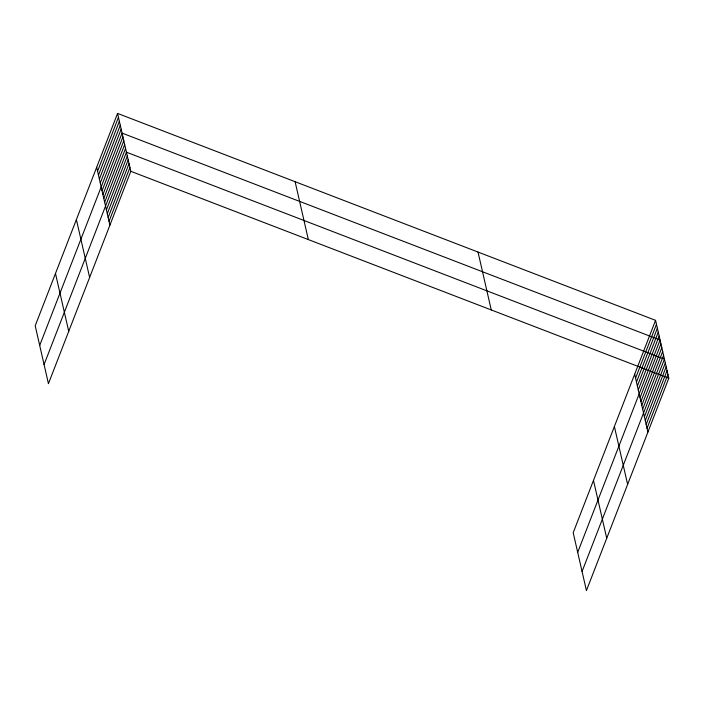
<?xml version="1.0" encoding="UTF-8"?>
<svg xmlns="http://www.w3.org/2000/svg" width="704" height="704" viewBox="0 0 704 704"><rect width="100%" height="100%" fill="white"/><g stroke="black" fill="none" stroke-linecap="round" stroke-linejoin="round"><path stroke-width="1.06" d="M117.568 113.414L35.2 325.767L48.435 383.654L130.803 171.301L117.568 113.414L655.565 320.346L668.8 378.233L586.432 590.586L573.197 532.699L655.565 320.346M97.574 171.204L118.466 117.348M98.481 175.138L119.363 121.29M99.378 179.08L120.27 125.224M100.276 183.014L121.167 129.158M39.697 345.444L122.065 133.1L660.062 340.032L577.694 552.385M102.054 190.766L122.936 136.919M102.925 194.594L123.816 140.738M103.796 198.414L124.687 144.558M104.676 202.233L125.558 148.377M44.07 364.549L126.438 152.196L664.435 359.128L582.067 571.481M106.418 209.871L127.31 156.015M107.29 213.69L128.181 159.843M108.17 217.51L129.052 163.662M109.041 221.338L129.932 167.482M635.571 378.136L656.462 324.289M636.478 382.078L657.36 328.222M637.375 386.012L658.266 332.156M638.273 389.946L659.164 336.09M640.05 397.707L660.933 343.851M640.922 401.526L661.813 347.67M641.793 405.346L662.684 351.49M642.673 409.165L663.555 355.309M644.415 416.803L665.306 362.956M645.286 420.622L666.178 366.775M646.166 424.45L667.049 370.594M647.038 428.27L667.929 374.414M130.803 171.301L668.8 378.233M634.674 374.202L647.909 432.089M614.39 426.51L627.625 484.396M593.481 480.392L606.725 538.278M478.025 252.058L491.26 309.945M295.108 181.702L308.343 239.589M96.677 167.27L109.912 225.157M76.393 219.578L89.628 277.455M55.484 273.46L68.728 331.346"/></g></svg>
